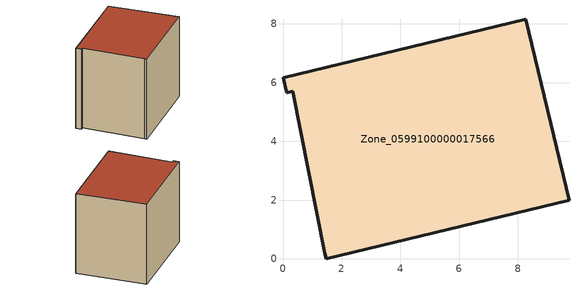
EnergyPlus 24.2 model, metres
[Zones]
Zone_0599100000017566
 floor ground (C_G): 0.33,5.71 0.12,5.65 0,6.16 8.26,8.16 9.74,1.99 1.47,0 1.43,0.18 z0
 wall outside (C_F): 1.47,0 9.74,1.99 8.26,8.16 0,6.16 0.12,5.65 0.33,5.71 1.43,0.18 1.47,0 z0:7.52
 roof outside (C_R): 0.12,5.65 0.33,5.71 1.43,0.18 1.47,0 9.74,1.99 8.26,8.16 0,6.16 z7.52
[BUILDING]
Pand.0599100000017566: North Axis=0; Terrain=City; Loads Convergence Tolerance Value=0.04; Temperature Convergence Tolerance Value=0.4; Solar Distribution=FullExterior; Maximum Number of Warmup Days=25; Minimum Number of Warmup Days=1
[Site:Location]
Rotterdam.The.Hague.AP_ZH_NLD Design_Conditions: Latitude=51.96; Longitude=4.45; Time Zone=1; Elevation=-4.5
[SITE:GROUNDTEMPERATURE:BUILDINGSURFACE]
18, 18, 18, 18, 18, 18, 18, 18, 18, 18, 18, 18
[MATERIAL] Thermal Absorptance=0.9; Solar Absorptance=0.7; Visible Absorptance=0.7
Name | Roughness | Thickness | Conductivity | Density | Specific Heat
G.TC.1965-1974 | MediumSmooth | 0.15 | 0.882353 | 540 | 1210
F.TC.1965-1974 | Rough | 0.3 | 0.697674 | 1920 | 840
R.TC.1965-1974 | MediumRough | 0.2 | 0.232558 | 1500 | 1000
[CONSTRUCTION]
C_G: G.TC.1965-1974
C_F: F.TC.1965-1974
C_R: R.TC.1965-1974
[ZONE]
Zone_0599100000017566: Type=1; Multiplier=1; Ceiling Height=Autocalculate; Volume=Autocalculate; Floor Area=autocalculate; Part of Total Floor Area=Yes
[ZONEINFILTRATION:DESIGNFLOWRATE]
Infil_Zone_0599100000017566: Zone or ZoneList or Space or SpaceList=Zone_0599100000017566; Schedule=AlwaysOn; Design Flow Rate Calculation Method=Flow/Area; Flow Rate per Floor Area=0.003; Constant Term Coefficient=1; Temperature Term Coefficient=0; Velocity Term Coefficient=0; Velocity Squared Term Coefficient=0
[HVACTEMPLATE:ZONE:IDEALLOADSAIRSYSTEM]
Zone_0599100000017566: Maximum Heating Supply Air Temperature=50; Minimum Cooling Supply Air Temperature=13; Maximum Heating Supply Air Humidity Ratio=0.0156; Minimum Cooling Supply Air Humidity Ratio=0.0077; Heating Limit=NoLimit; Cooling Limit=NoLimit; Dehumidification Control Type=ConstantSensibleHeatRatio; Cooling Sensible Heat Ratio=0.7; Dehumidification Setpoint=60; Humidification Control Type=None; Humidification Setpoint=30; Outdoor Air Method=None; Outdoor Air Flow Rate per Person=0.00944; Outdoor Air Flow Rate per Zone Floor Area=0; Outdoor Air Flow Rate per Zone=0; Demand Controlled Ventilation Type=None; Outdoor Air Economizer Type=NoEconomizer; Heat Recovery Type=None; Sensible Heat Recovery Effectiveness=0.7; Latent Heat Recovery Effectiveness=0.65
[ZONECONTROL:THERMOSTAT]
ThermostatControl_Zone_0599100000017566: Zone or ZoneList=Zone_0599100000017566; Control Type Schedule=DualSetpointControlType; Control 1=Thermostat_Zone_0599100000017566; Temperature Difference Between Cutout And Setpoint=0
[THERMOSTATSETPOINT:DUALSETPOINT]
Thermostat_Zone_0599100000017566: Heating Setpoint Temperature Schedule=HeatingSetpoint_Zone_0599100000017566; Cooling Setpoint Temperature Schedule=CoolingSetpoint_Zone_0599100000017566
[SCHEDULE:COMPACT]
HeatingSetpoint_Zone_0599100000017566: Through: 12/31, For: AllDays, Until: 24:00, 21
CoolingSetpoint_Zone_0599100000017566: Through: 12/31, For: AllDays, Until: 24:00, 24
DualSetpointControlType: Through: 12/31, For: AllDays, Until: 24:00, 4
AlwaysOn: Through: 12/31, For: AllDays, Until: 24:00, 1
